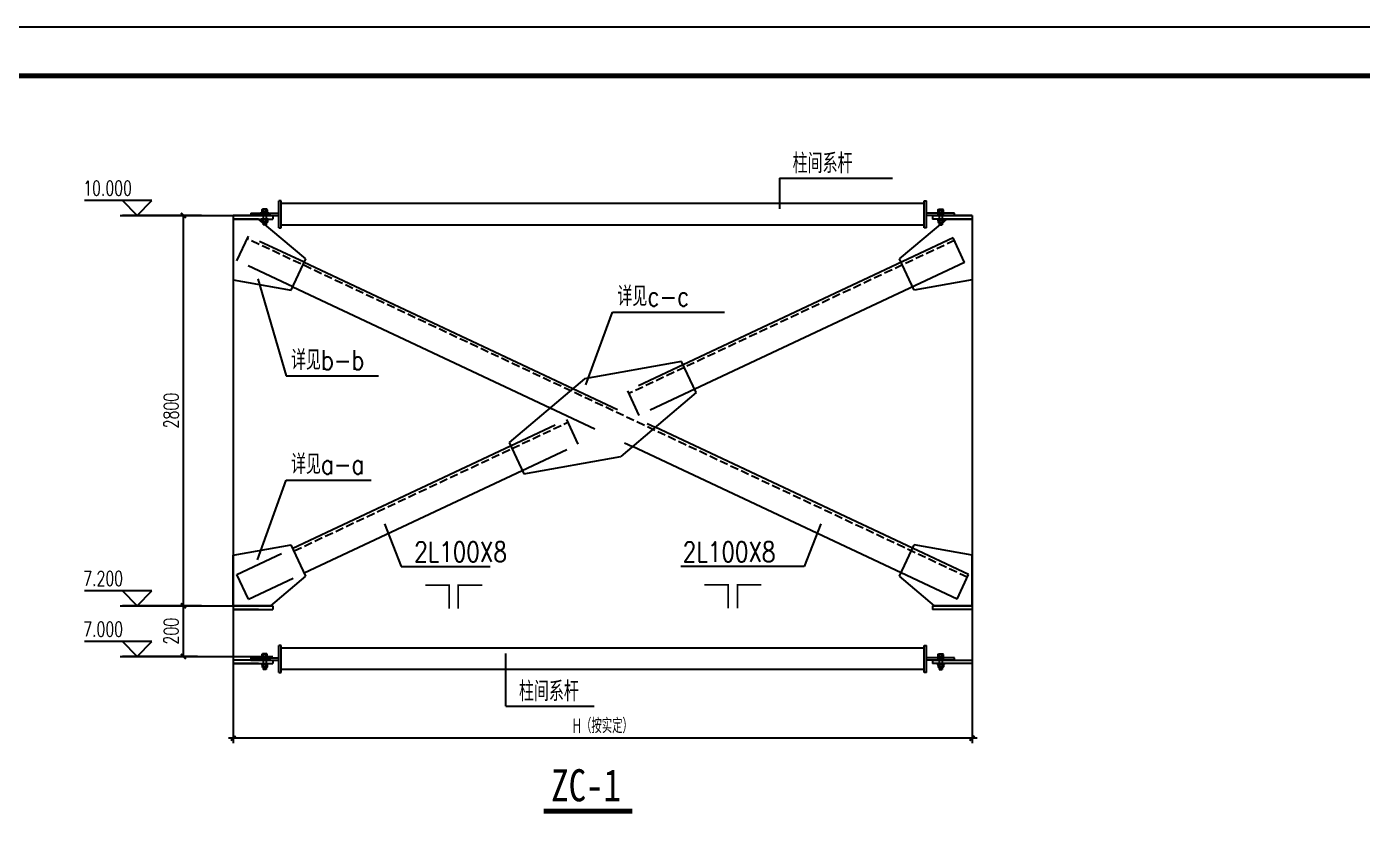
# Model space of a CAD drawing. Extents: x 14475413 to 15955882, y -732572 to -282951.
# Drawn here: x 15721089 to 15748312, y -483149 to -466825 of the extents above; entities that cross this region are included whole.
import ezdxf

# ---------------------------------------------------------------- set-up
doc = ezdxf.new("R2010")
doc.units = 0
doc.header["$LTSCALE"] = 1000
doc.header["$MEASUREMENT"] = 0
for name, pattern in [('DASH', [0.35, 0.25, -0.1]), ('x1', [2.5, 1.5, -1]), ('X2', [1.25, 0.75, -0.5])]:
    doc.linetypes.add(name, pattern=pattern)
for name, color, linetype in [('2D_GROUND', 151, 'Continuous'), ('3T_WOOD', 21, 'Continuous'), ('dim', 7, 'Continuous'), ('DIM_ELEV', 3, 'Continuous'), ('LS', 2, 'Continuous'), ('LSX', 2, 'X2'), ('PUB_DIM', 3, 'Continuous'), ('PUB_TEXT', 7, 'Continuous'), ('RED', 1, 'Continuous'), ('S', 2, 'Continuous'), ('TK', 4, 'Continuous'), ('X1', 2, 'x1'), ('图名', 7, 'Continuous'), ('线条', 44, 'Continuous')]:
    doc.layers.add(name, color=color, linetype=linetype)
doc.styles.add('_HZHT', font='txt.shx', dxfattribs={"bigfont": 'HZHT.shx'})
doc.styles.add('_TCH_DIM', font='SIMPLEX', dxfattribs={"bigfont": 'GBCBIG'})
doc.styles.add('_TCH_DIM_T3', font='SIMPLEX', dxfattribs={"width": 0.705882, "bigfont": 'GBCBIG'})
doc.styles.add('TSSD_Dimension', font='Tssdeng.shx', dxfattribs={"width": 0.7, "bigfont": 'hztxt.shx'})
doc.styles.add('黑体', font='simhei.ttf')
doc.dimstyles.new('_TCH_ARCH&&150', dxfattribs={"dimtxt": 446.25, "dimasz": 150, "dimexe": 375, "dimexo": 450, "dimgap": 150, "dimtad": 1, "dimdec": 0, "dimzin": 0, "dimdsep": 46, "dimtxsty": '_TCH_DIM_T3', "dimblk": 'ARCHTICK', "dimcen": 0.09, "dimclrt": 7, "dimazin": 2, "dimtfac": 1, "dimtdec": 0, "dimtix": 1, "dimtmove": 2, "dimatfit": 3, "dimfxl": 0, "dimtolj": 1, "dimtzin": 0, "dimarcsym": 0})

# ---------------------------------------------------------------- blocks, each defined once
blk = doc.blocks.new('A$C197D790D')
at = {"layer": 'LS'}
for p, q in [((6, 63), (0, 57)), ((0, 57), (0, 15)), ((6, 9), (0, 15)), ((30, 63), (6, 63)), ((6, 63), (6, 9)), ((30, 49), (6, 49)), ((30, 22), (6, 22)), ((30, 9), (6, 9)), ((30, 72), (30, 0)), ((39, 72), (30, 72)), ((39, 72), (39, 0)), ((99, 72), (99, 0)), ((99, 72), (108, 72)), ((108, 72), (108, 0)), ((108, 63), (108, 9)), ((108, 63), (132, 63)), ((108, 49), (132, 49)), ((108, 22), (132, 22)), ((108, 9), (132, 9)), ((132, 63), (132, 9)), ((132, 63), (139, 57)), ((132, 9), (139, 15)), ((139, 57), (139, 15)), ((139, 51), (157, 51)), ((139, 21), (157, 21)), ((157, 51), (157, 21)), ((39, 0), (30, 0)), ((99, 0), (108, 0))]:
    blk.add_line(p, q, dxfattribs=at)
at = {"layer": 'LSX'}
for p, q in [((30, 51), (139, 51)), ((30, 21), (139, 21))]:
    blk.add_line(p, q, dxfattribs=at)
blk = doc.blocks.new('_ArchTick')
at = {"color": 0, "linetype": 'ByBlock', "const_width": 0.4}
blk.add_lwpolyline([(-0.5, -0.5), (0.5, 0.5)], dxfattribs=at)
blk = doc.blocks.new('XG1')
for p, q in [((-902344, -82333), (-902344, -80736)), ((-909438, -80932), (-909438, -81042)), ((-909438, -80932), (-909438, -81042)), ((-902344, -82333), (-899664, -82333))]:
    blk.add_line(p, q)
at = {"layer": 'RED', "color": 4}
for p, q in [((-909186, -80486), (-909253, -80486)), ((-909253, -81311), (-909253, -80486)), ((-909186, -81311), (-909186, -80486)), ((-889619, -80574), (-909186, -80574)), ((-889619, -80486), (-889552, -80486)), ((-889619, -81311), (-889619, -80486)), ((-889552, -81311), (-889552, -80486)), ((-910104, -80865), (-909253, -80865)), ((-910104, -80932), (-909253, -80932)), ((-889619, -81223), (-909186, -81223)), ((-888701, -80865), (-889552, -80865)), ((-888701, -80932), (-889552, -80932)), ((-888701, -80932), (-888701, -80865)), ((-909253, -81311), (-909186, -81311)), ((-889552, -81311), (-889619, -81311))]:
    blk.add_line(p, q, dxfattribs=at)
at = {"layer": '线条', "color": 4}
blk.add_line((-910104, -80865), (-910104, -80932), dxfattribs=at)
at = {"yscale": 3, "zscale": 3}
for p, xscale, rotation in [((-909794, -80746), 3, 270), ((-889011, -80746), -3, 90)]:
    blk.add_blockref('A$C197D790D', p, dxfattribs=dict(at, xscale=xscale, rotation=rotation))
at = {"layer": 'PUB_TEXT', "style": '_HZHT', "width": 0.8}
blk.add_text('柱间系杆', height=600, dxfattribs=at).set_placement((-901950, -82183))
blk = doc.blocks.new('*D1739')
at = {"layer": 'Defpoints', "color": 0}
for p in [(15823332, -11653), (15824214, -11653), (15824214, -13194)]:
    blk.add_point(p, dxfattribs=at)
at = {"layer": 'PUB_DIM', "color": 0, "lineweight": -2}
for p, q in [((15823764, -11653), (15822957, -11653)), ((15823332, -13194), (15823332, -11653)), ((15823764, -13194), (15822957, -13194))]:
    blk.add_line(p, q, dxfattribs=at)
at = {"layer": 'PUB_DIM', "color": 0, "lineweight": -2, "xscale": 150, "yscale": 150, "zscale": 150}
for p, rotation in [((15823332, -11653), 90), ((15823332, -13194), 270)]:
    blk.add_blockref('_ArchTick', p, dxfattribs=dict(at, rotation=rotation))
at = {"layer": 'PUB_DIM', "color": 7, "insert": (15822959, -12424), "char_height": 446.2, "attachment_point": 5, "rotation": 90, "style": '_TCH_DIM_T3'}
blk.add_mtext('\\A1;200', dxfattribs=at)
blk = doc.blocks.new('*D1740')
at = {"layer": 'Defpoints', "color": 0}
for p in [(15823332, 212), (15824214, 212), (15824214, -11653)]:
    blk.add_point(p, dxfattribs=at)
at = {"layer": 'PUB_DIM', "color": 0, "lineweight": -2}
for p, q in [((15823764, 212), (15822957, 212)), ((15823332, -11653), (15823332, 212)), ((15823764, -11653), (15822957, -11653))]:
    blk.add_line(p, q, dxfattribs=at)
at = {"layer": 'PUB_DIM', "color": 0, "lineweight": -2, "xscale": 150, "yscale": 150, "zscale": 150}
for p, rotation in [((15823332, 212), 90), ((15823332, -11653), 270)]:
    blk.add_blockref('_ArchTick', p, dxfattribs=dict(at, rotation=rotation))
at = {"layer": 'PUB_DIM', "color": 7, "insert": (15822959, -5720), "char_height": 446.2, "attachment_point": 5, "rotation": 90, "style": '_TCH_DIM_T3'}
blk.add_mtext('\\A1;2800', dxfattribs=at)
blk = doc.blocks.new('GeYuanFrame_45217454', base_point=(20.09, 4.53))
at = {"layer": 'TK'}
blk.add_lwpolyline([(20.09, 4.53), (20.09, 598.53), (861.09, 598.53), (861.09, 4.53)], close=True, dxfattribs=at)
at = {"layer": 'TK', "const_width": 1}
blk.add_lwpolyline([(45.09, 588.53), (851.09, 588.53), (851.09, 14.53), (45.09, 14.53)], close=True, dxfattribs=at)
blk = doc.blocks.new('21312312321312')
for p, q in [((15841471.9, 1344.6), (15841471.9, 408.2)), ((15841471.9, 1344.6), (15844906.8, 1344.6)), ((15821410.4, 211.9), (15826052, 211.9)), ((15824848.9, 211.9), (15824848.9, -14631.2)), ((15824848.9, 102.8), (15826052, 102.8)), ((15826052, 211.9), (15826052, 102.8)), ((15826052.1, 211.9), (15826052.1, 102.8)), ((15846122.8, 211.9), (15846122.8, 102.8)), ((15846122.8, 211.9), (15846122.8, 102.8)), ((15846122.8, 211.9), (15847325.9, 211.9)), ((15847325.9, 102.8), (15846122.8, 102.8)), ((15847325.9, 211.9), (15847325.9, -14631.2)), ((15825596.9, -1716.3), (15826457.7, -4663.6)), ((15835577.7, -4935.6), (15836387.6, -2726.9)), ((15836387.6, -2726.9), (15839794, -2726.9)), ((15826457.7, -4663.6), (15829266.4, -4663.6)), ((15825584.5, -10261.9), (15826457.7, -7831.4)), ((15826457.7, -7831.4), (15829048.9, -7831.4)), ((15829448.5, -9165.8), (15829960.7, -10463.7)), ((15842726.4, -9165.8), (15842214.1, -10463.7)), ((15829960.7, -10463.7), (15832664.3, -10463.7)), ((15842214.1, -10463.7), (15838464.7, -10463.7)), ((15821410.4, -11653.2), (15826052, -11653.2)), ((15824848.9, -11762.3), (15826052, -11762.3)), ((15826052, -11653.2), (15826052, -11762.3)), ((15846122.8, -11653.2), (15846122.8, -11762.3)), ((15846122.8, -11653.2), (15847325.9, -11653.2)), ((15847325.9, -11762.3), (15846122.8, -11762.3)), ((15821410.4, -13194.2), (15826052, -13194.2)), ((15826052.1, -13303.4), (15826052.1, -13412.5)), ((15846122.8, -13303.4), (15846122.8, -13412.5)), ((15846122.8, -13303.4), (15847325.9, -13303.4)), ((15824848.9, -13412.5), (15826052.1, -13412.5)), ((15847325.9, -13412.5), (15846122.8, -13412.5))]:
    blk.add_line(p, q)
for points, const_width in [([(15830687.7, -11026.5), (15831415.7, -11026.5), (15831415.7, -11738.4)], 50), ([(15832421.9, -11026.5), (15831693.8, -11026.5), (15831693.8, -11738.4)], 50), ([(15839178.8, -11017), (15839906.8, -11017), (15839906.8, -11729)], 50), ([(15840913, -11017), (15840185, -11017), (15840185, -11729)], 50), ([(15834289.5, -17899.6), (15836990, -17899.6)], 150)]:
    blk.add_lwpolyline(points, dxfattribs=dict(const_width=const_width))
at = {"layer": 'dim'}
for p, q in [((15823886.9, 211.9), (15822974.4, 211.9)), ((15823886.9, -11653.2), (15822974.4, -11653.2)), ((15824848.9, -14631.2), (15824848.9, -15830.2)), ((15847325.9, -14631.2), (15847325.9, -15830.2)), ((15847475.9, -15680.2), (15824699, -15680.2))]:
    blk.add_line(p, q, dxfattribs=at)
at = {"layer": 'DIM_ELEV'}
for p, q in [((15822374.5, 661.9), (15820326.8, 661.9)), ((15821924.5, 211.9), (15821474.5, 661.9)), ((15821924.5, 211.9), (15822374.5, 661.9)), ((15822974.5, 211.9), (15821474.5, 211.9)), ((15822374.5, -11203.2), (15820326.8, -11203.2)), ((15821924.5, -11653.2), (15821474.5, -11203.2)), ((15821924.5, -11653.2), (15822374.5, -11203.2)), ((15822974.5, -11653.2), (15821474.5, -11653.2)), ((15822374.5, -12744.2), (15820326.8, -12744.2)), ((15821924.5, -13194.2), (15821474.5, -12744.2)), ((15821924.5, -13194.2), (15822374.5, -12744.2)), ((15822974.5, -13194.2), (15821474.5, -13194.2))]:
    blk.add_line(p, q, dxfattribs=at)
at = {"layer": 'RED', "color": 4}
for p, q in [((15826304.5, 658.2), (15826237, 658.2)), ((15826237, -166.8), (15826237, 658.2)), ((15826304.5, -166.8), (15826304.5, 658.2)), ((15845870.3, 570.4), (15826304.5, 570.4)), ((15845870.3, 658.2), (15845937.8, 658.2)), ((15845870.3, -166.8), (15845870.3, 658.2)), ((15845937.8, -166.8), (15845937.8, 658.2)), ((15825386, 279.4), (15826237, 279.4)), ((15825386, 211.9), (15826237, 211.9)), ((15846788.8, 279.4), (15845937.8, 279.4)), ((15846788.8, 211.9), (15845937.8, 211.9)), ((15846788.8, 211.9), (15846788.8, 279.4)), ((15826237, -166.8), (15826304.5, -166.8)), ((15845870.3, -79.1), (15826304.5, -79.1)), ((15845937.8, -166.8), (15845870.3, -166.8))]:
    blk.add_line(p, q, dxfattribs=at)
at = {"layer": 'S'}
for p, q in [((15825990.9, 211.9), (15824848.9, 211.9)), ((15824848.9, 102.8), (15824848.9, -1746.4)), ((15825617.8, 102.8), (15824848.9, 102.8)), ((15827057.1, -1111.6), (15825617.8, 102.8)), ((15845117.8, -1111.6), (15846557.1, 102.8)), ((15847325.9, 211.9), (15846183.9, 211.9)), ((15846557.1, 102.8), (15847325.9, 102.8)), ((15847325.9, 102.8), (15847325.9, -1746.4)), ((15846753.7, -467.6), (15838536.5, -4326.7)), ((15826610.7, -2062), (15827057.1, -1111.6)), ((15827009.3, -1213.5), (15835181.6, -5051.5)), ((15847095.6, -1218.5), (15838887.2, -5073.4)), ((15845564.1, -2062), (15845117.8, -1111.6)), ((15824848.9, -1746.4), (15826610.7, -2062)), ((15826658.6, -1960.2), (15834487.7, -5637)), ((15847325.9, -1746.4), (15845564.1, -2062)), ((15838488.7, -4224.9), (15835534, -4754.2)), ((15838935, -5175.3), (15838488.7, -4224.9)), ((15835534, -4754.2), (15833239.8, -6690)), ((15838935, -5175.3), (15836640.8, -7111)), ((15847214.6, -10702.6), (15837687.1, -6228.2)), ((15826658.6, -9905), (15833287.6, -6791.8)), ((15833239.8, -6690), (15833686.1, -7640.3)), ((15846872.6, -11453.4), (15836993.2, -6813.7)), ((15833686.1, -7640.3), (15836640.8, -7111)), ((15827009.3, -10651.8), (15833638.3, -7538.5)), ((15824848.9, -10118.8), (15826610.7, -9803.2)), ((15824848.9, -11653.2), (15824848.9, -10118.8)), ((15827057.1, -10753.6), (15826610.7, -9803.2)), ((15845117.8, -10753.6), (15845564.1, -9803.2)), ((15847325.9, -10118.8), (15845564.1, -9803.2)), ((15847325.9, -11653.2), (15847325.9, -10118.8)), ((15825990.9, -11653.2), (15827057.1, -10753.6)), ((15846183.9, -11653.2), (15845117.8, -10753.6)), ((15825990.9, -11653.2), (15824848.9, -11653.2)), ((15825618.1, -11762.3), (15824848.9, -11762.3)), ((15847325.9, -11653.2), (15846183.9, -11653.2)), ((15847325.9, -11762.3), (15846556.7, -11762.3)), ((15825990.9, -13303.4), (15824849, -13303.4)), ((15825618.1, -13412.5), (15824848.9, -13412.5))]:
    blk.add_line(p, q, dxfattribs=at)
at = {"layer": 'S', "linetype": 'DASH'}
for p, q in [((15846791.9, -549.1), (15838574.8, -4408.2)), ((15826696.8, -9986.5), (15833325.9, -6873.2))]:
    blk.add_line(p, q, dxfattribs=at)
at = {"layer": 'X1'}
for p, q in [((15824961.4, -1163.2), (15825312.1, -416.4)), ((15827009.3, -1213.5), (15825312.1, -416.4)), ((15847095.6, -1218.5), (15846753.7, -467.6)), ((15826658.6, -1960.2), (15824961.4, -1163.2)), ((15838536.5, -4326.7), (15836839.4, -5123.7)), ((15835181.6, -5051.5), (15837687.1, -6228.2)), ((15836839.4, -5123.7), (15837190.1, -5870.5)), ((15838887.2, -5073.4), (15837190.1, -5870.5)), ((15834487.7, -5637), (15836993.2, -6813.7)), ((15833287.6, -6791.8), (15834984.7, -5994.8)), ((15834984.7, -5994.8), (15835335.4, -6741.5)), ((15833638.3, -7538.5), (15835335.4, -6741.5)), ((15824961.4, -10702.1), (15826658.6, -9905)), ((15825312.1, -11448.8), (15824961.4, -10702.1)), ((15825312.1, -11448.8), (15827009.3, -10651.8)), ((15846872.6, -11453.4), (15847214.6, -10702.6))]:
    blk.add_line(p, q, dxfattribs=at)
at = {"layer": 'X1', "linetype": 'DASH'}
for p, q in [((15847176.3, -10784.1), (15825273.9, -497.9)), ((15838574.8, -4408.2), (15836877.7, -5205.2)), ((15833325.9, -6873.2), (15835023, -6076.2))]:
    blk.add_line(p, q, dxfattribs=at)
at = {"layer": '线条'}
blk.add_line((15825386, 279.4), (15825386, 211.9), dxfattribs=at)
at = {"yscale": 2.999924998730421, "zscale": 2.999925000061921}
for p, xscale, rotation in [((15825696.6, 398.9), 2.999924998730421, 270), ((15846478.3, 398.9), -2.999924998730421, 90)]:
    blk.add_blockref('A$C197D790D', p, dxfattribs=dict(at, xscale=xscale, rotation=rotation))
at = {"layer": '2D_GROUND', "color": 4, "xscale": 0.999974999576807, "yscale": 0.999974999576807, "zscale": 0.9999750000206404}
blk.add_blockref('XG1', (16735467.3, 67627), dxfattribs=at)
at = {"layer": 'dim', "xscale": 149.9962500035763, "yscale": 149.9962500035763, "zscale": 149.9962500030961, "rotation": 180}
blk.add_blockref('_ArchTick', (15824848.9, -15680.2), dxfattribs=at)
at = {"layer": 'dim', "xscale": 149.9962500035763, "yscale": 149.9962500035763, "zscale": 149.9962500030961}
blk.add_blockref('_ArchTick', (15847325.9, -15680.2), dxfattribs=at)
at = {"layer": 'dim', "color": 7, "insert": (15836087.4, -15305.2), "char_height": 449.99, "attachment_point": 5, "style": 'TSSD_Dimension'}
blk.add_mtext('\\A1;H（按实定）', dxfattribs=at)
at = {"layer": 'PUB_TEXT'}
for s, height, style, width, p in [('柱间系杆', 599.99, '_HZHT', 0.8, (15841865.3, 1495)), ('10.000', 446.25, '_TCH_DIM', 0.705882, (15820281.8, 819.4)), ('详见c-c', 599.99, '_HZHT', 0.8, (15836534.4, -2546)), ('详见b-b', 599.99, '_HZHT', 0.8, (15826604.5, -4482.7)), ('详见a-a', 599.99, '_HZHT', 0.8, (15826604.5, -7650.5)), ('2L100X8', 599.99, '_HZHT', 0.8, (15830354.1, -10313.4)), ('2L100X8', 599.99, '_HZHT', 0.8, (15838525.2, -10313.4)), ('7.200', 446.25, '_TCH_DIM', 0.705882, (15820281.8, -11045.7)), ('7.000', 446.25, '_TCH_DIM', 0.705882, (15820281.8, -12586.7))]:
    blk.add_text(s, height=height, dxfattribs=dict(at, style=style, width=width)).set_placement(p)
at = {"layer": '图名', "style": '黑体', "width": 0.8}
blk.add_text('ZC-1', height=974.98, dxfattribs=at).set_placement((15834520.8, -17597.4))
at = {"layer": 'PUB_DIM'}
for p1, p2, text, picture, middle in [((15824213.5, -11653.1), (15824213.5, 212.3), '2800', '*D1740', (15822958.9, -5720.4)), ((15824213.5, -13194.2), (15824213.5, -11653.1), '200', '*D1739', (15822958.9, -12423.7))]:
    dim = blk.add_aligned_dim(p1=p1, p2=p2, distance=881.5, text=text, dimstyle='_TCH_ARCH&&150', dxfattribs=at)
    dim.commit()
    dim.dimension.update_dxf_attribs({"geometry": picture, "text_midpoint": middle})

msp = doc.modelspace()

# ---------------------------------------------------------------- block references
at = {"layer": '3T_WOOD'}
for name, p, xscale, yscale, zscale in [('GeYuanFrame_45217454', (15717298.9, -526225.4), 100, 100, 100), ('21312312321312', (5122650.3, -470810.3), 0.6699999999254942, 0.6700000000419095, 0.67)]:
    msp.add_blockref(name, p, dxfattribs=dict(at, xscale=xscale, yscale=yscale, zscale=zscale))

doc.saveas('drawing.dxf')
